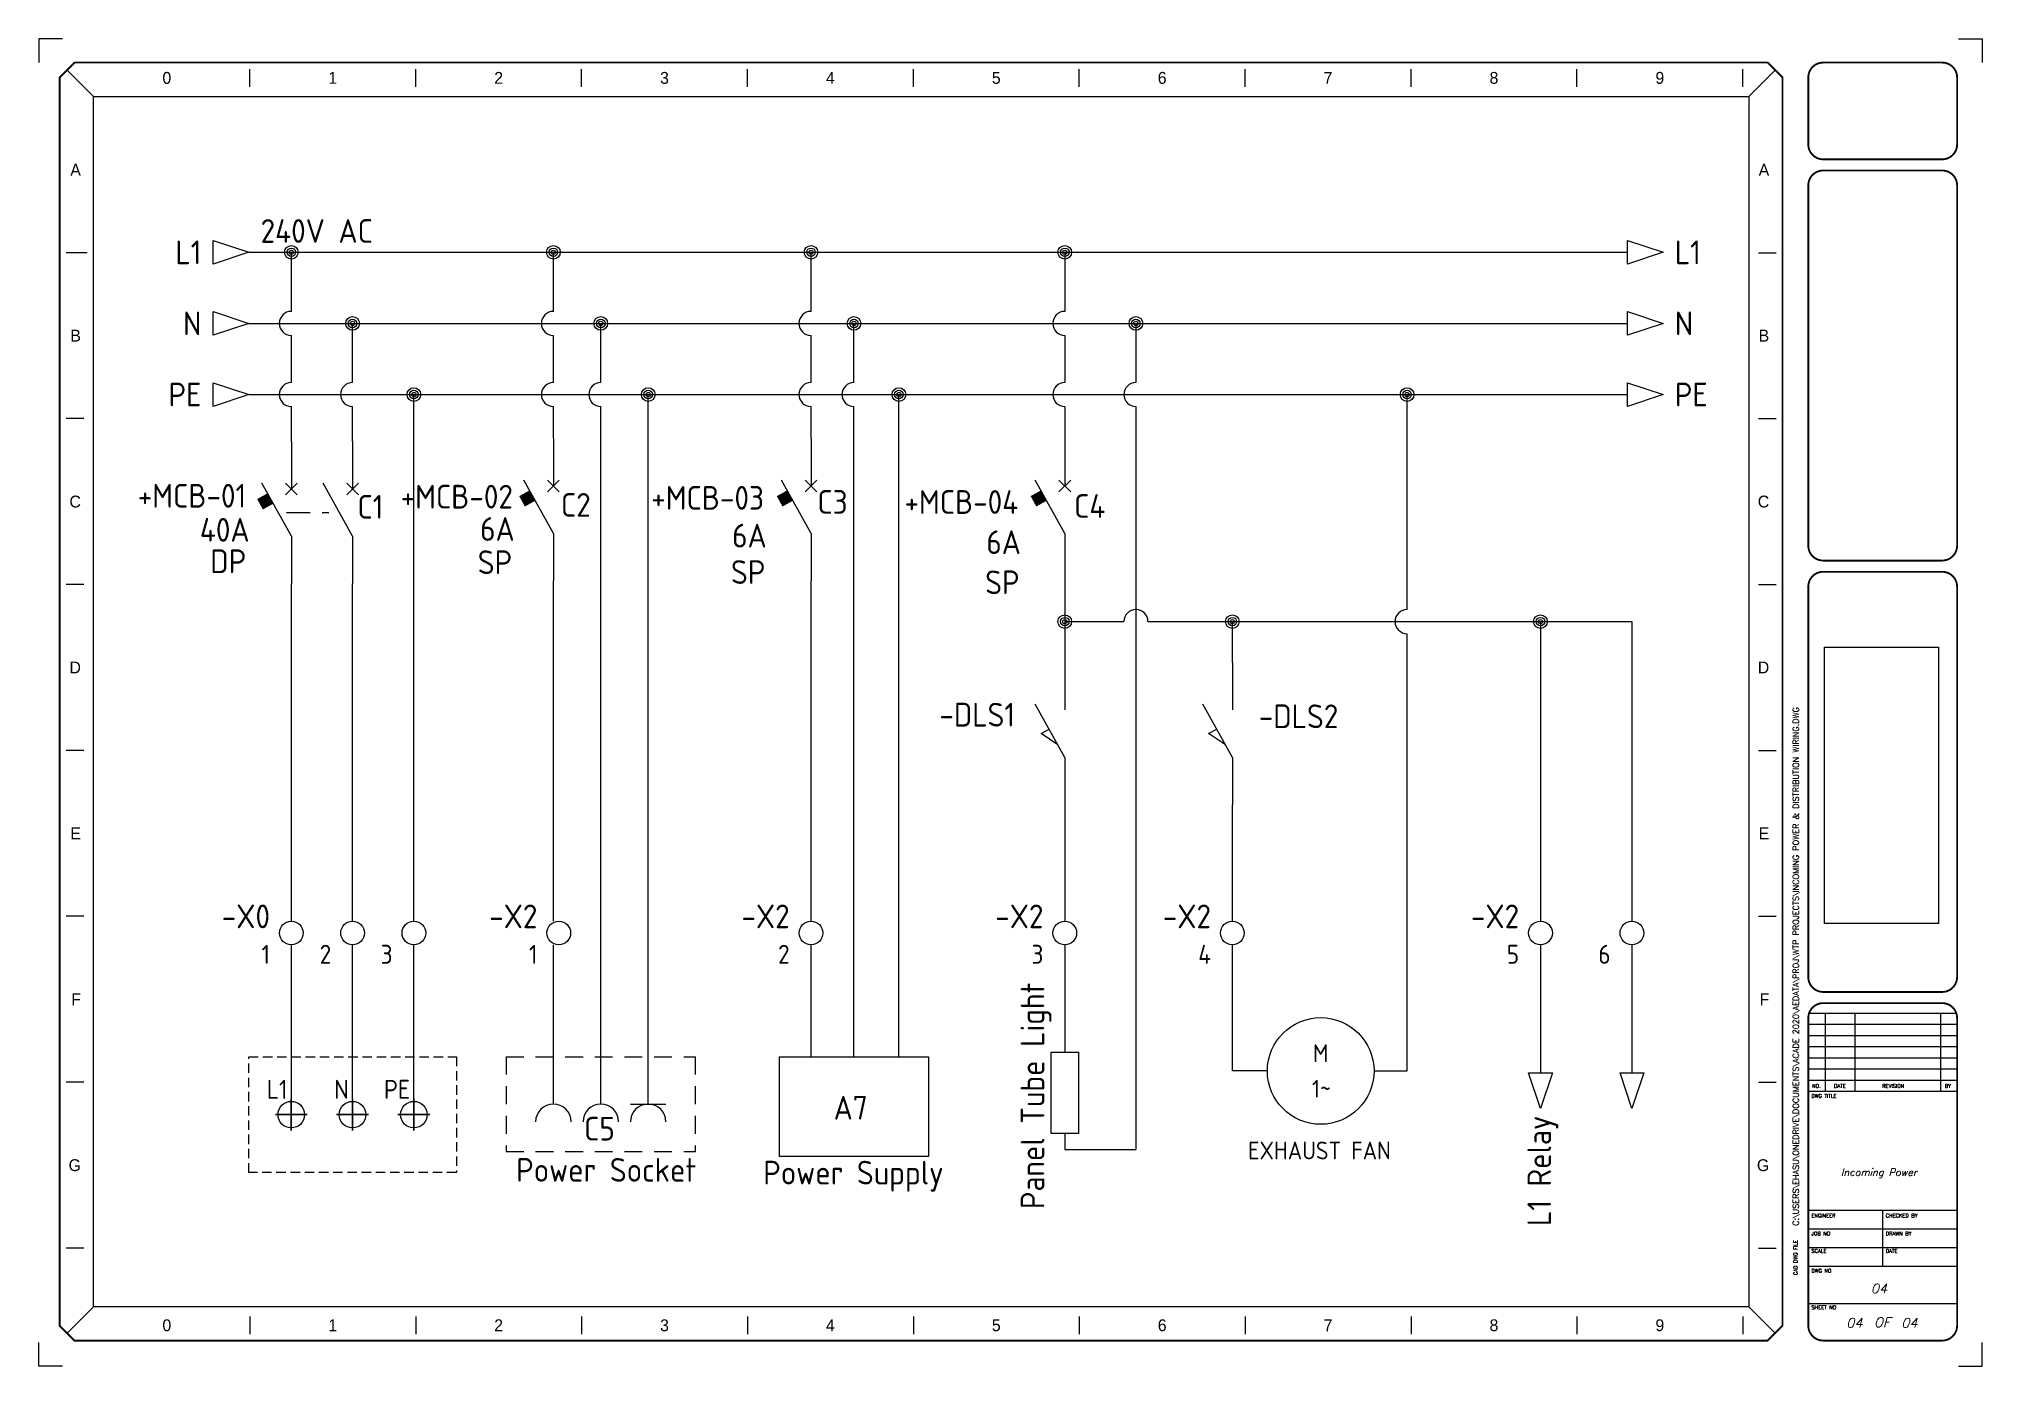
# Model space of a CAD drawing. Extents: x 5 to 415, y 5 to 285.
import ezdxf
from ezdxf.enums import TextEntityAlignment as Align

# ---------------------------------------------------------------- set-up
doc = ezdxf.new("R2010")
doc.units = 0
doc.header["$LTSCALE"] = 10
doc.linetypes.add('DASHED', pattern=[0.75, 0.5, -0.25])
doc.linetypes.add('NASCOSTA', pattern=[0.375, 0.25, -0.125])
for name, color, linetype in [('DESC', 7, 'Continuous'), ('LINK', 252, 'DASHED'), ('LOC', 4, 'Continuous'), ('MISC', 4, 'Continuous'), ('SYMS', 7, 'Continuous'), ('TAGS', 4, 'Continuous'), ('TERMS', 3, 'Continuous'), ('TITLE', 7, 'Continuous'), ('Title blocks', 7, 'Continuous'), ('WIREREF_DEST', 52, 'Continuous'), ('WIRES', 7, 'Continuous'), ('XREF', 7, 'Continuous')]:
    doc.layers.add(name, color=color, linetype=linetype)
doc.styles.add('ITALIC', font='ITALIC')
doc.styles.add('SIMPLEX', font='simplex')
doc.styles.add('WD', font='txt')
doc.styles.add('WD_IEC', font='ISOCP2.shx', dxfattribs={"width": 0.9, "height": 4})
picture_1 = doc.add_image_def('image1.png', size_in_pixel=(977, 404))

# ---------------------------------------------------------------- blocks, each defined once
blk = doc.blocks.new('TB for WTP Project')
for p, q in [((5.96, 273.43), (11.53, 267.86)), ((44.5, 269.89), (44.5, 273.64)), ((79.5, 269.89), (79.5, 273.64)), ((114.5, 269.89), (114.5, 273.64)), ((149.5, 269.89), (149.5, 273.64)), ((184.5, 269.89), (184.5, 273.64)), ((219.5, 269.89), (219.5, 273.64)), ((254.5, 269.89), (254.5, 273.64)), ((289.5, 269.89), (289.5, 273.64)), ((324.5, 269.89), (324.5, 273.64)), ((359.5, 269.89), (359.5, 273.64)), ((366.32, 273.43), (360.75, 267.86)), ((11.53, 267.86), (360.75, 267.86)), ((11.53, 12.53), (11.53, 267.86)), ((360.75, 267.86), (360.75, 12.53)), ((9.5, 234.89), (5.75, 234.89)), ((7.85, 234.89), (6.49, 234.89)), ((10.18, 234.89), (8.82, 234.89)), ((362.79, 234.89), (366.54, 234.89)), ((9.5, 199.89), (5.75, 199.89)), ((362.79, 199.89), (366.54, 199.89)), ((9.5, 164.89), (5.75, 164.89)), ((362.79, 164.89), (366.54, 164.89)), ((9.5, 129.89), (5.75, 129.89)), ((362.79, 129.89), (366.54, 129.89)), ((9.5, 94.89), (5.75, 94.89)), ((362.79, 94.89), (366.54, 94.89)), ((9.5, 59.89), (5.75, 59.89)), ((362.79, 59.89), (366.54, 59.89)), ((9.5, 24.89), (5.75, 24.89)), ((362.79, 24.89), (366.54, 24.89)), ((5.96, 6.96), (11.53, 12.53)), ((360.75, 12.53), (11.53, 12.53)), ((366.32, 6.96), (360.75, 12.53)), ((44.5, 10.5), (44.5, 6.75)), ((79.5, 10.5), (79.5, 6.75)), ((114.5, 10.5), (114.5, 6.75)), ((149.5, 10.5), (149.5, 6.75)), ((184.5, 10.5), (184.5, 6.75)), ((219.5, 10.5), (219.5, 6.75)), ((254.5, 10.5), (254.5, 6.75)), ((289.5, 10.5), (289.5, 6.75)), ((324.5, 10.5), (324.5, 6.75)), ((359.5, 10.5), (359.5, 6.75))]:
    blk.add_line(p, q)
at = {"layer": 'TITLE'}
for p, q in [((367.89, 271.86), (367.89, 254.33)), ((373.32, 74.49), (404.72, 74.49)), ((376.85, 74.49), (376.85, 58)), ((383.13, 74.49), (383.13, 58)), ((401.19, 74.49), (401.19, 58)), ((373.32, 72.13), (404.72, 72.13)), ((373.32, 69.78), (404.72, 69.78)), ((373.32, 67.42), (404.72, 67.42)), ((373.32, 65.06), (404.72, 65.06)), ((373.32, 62.71), (404.72, 62.71)), ((373.32, 60.35), (404.72, 60.35)), ((373.32, 58), (404.72, 58)), ((367.89, 8.53), (367.89, 32.81)), ((373.32, 32.87), (404.72, 32.87)), ((389.02, 21.1), (389.02, 32.87)), ((373.32, 28.95), (404.72, 28.95)), ((373.32, 25.02), (404.72, 25.02)), ((373.32, 21.1), (404.72, 21.1)), ((373.32, 13.24), (404.72, 13.24))]:
    blk.add_line(p, q, dxfattribs=at)
at = {"layer": 'TITLE', "const_width": 0.392}
blk.add_lwpolyline([(367.89, 8.53), (367.89, 271.86), (364.75, 275), (7.53, 275), (4.39, 271.86), (4.39, 8.53), (7.53, 5.39), (364.75, 5.39)], close=True, dxfattribs=at)
for points in [[(376.46, 275, 0.414214), (373.32, 271.86, 0.414214)], [(404.72, 271.86, 0.414214), (401.58, 275, 0.414214)], [(373.32, 257.73, 0.414214), (376.46, 254.59, 0.414214)], [(401.58, 254.59, 0.414214), (404.72, 257.73, 0.414214)], [(376.46, 252.23, 0.414214), (373.32, 249.09, 0.414214)], [(404.72, 249.09, 0.414214), (401.58, 252.23, 0.414214)], [(373.32, 173.08, 0.414214), (376.46, 169.94, 0.414214)], [(401.58, 169.94, 0.414214), (404.72, 173.08, 0.414214)], [(376.46, 167.58, 0.414214), (373.32, 164.44, 0.414214)], [(404.72, 164.44, 0.414214), (401.58, 167.58, 0.414214)], [(373.32, 82.08, 0.414214), (376.46, 78.94, 0.414214)], [(401.58, 78.94, 0.414214), (404.72, 82.08, 0.414214)], [(376.46, 76.58, 0.414214), (373.32, 73.44, 0.414214)], [(404.72, 73.44, 0.414214), (401.58, 76.58, 0.414214)], [(373.32, 8.53, 0.414214), (376.46, 5.39, 0.414214)], [(401.58, 5.39, 0.414214), (404.72, 8.53, 0.414214)]]:
    blk.add_lwpolyline(points, format="xyb", dxfattribs=at)
for points in [[(401.58, 275), (376.46, 275)], [(373.32, 271.86), (373.32, 257.73)], [(404.72, 271.86), (404.72, 257.73)], [(401.58, 254.59), (376.46, 254.59)], [(401.58, 252.23), (376.46, 252.23)], [(373.32, 249.09), (373.32, 173.08)], [(404.72, 249.09), (404.72, 173.08)], [(376.46, 169.94), (401.58, 169.94)], [(376.46, 167.58), (401.58, 167.58)], [(376.46, 78.94), (401.58, 78.94)], [(376.46, 76.58), (401.58, 76.58)], [(373.32, 73.44), (373.32, 8.53)], [(404.72, 73.44), (404.72, 8.53)], [(376.46, 5.39), (401.58, 5.39)]]:
    blk.add_lwpolyline(points, dxfattribs=at)
at = {"layer": 'TITLE', "color": 7, "const_width": 0.392}
for points in [[(373.32, 164.44), (373.32, 82.08)], [(404.72, 164.44), (404.72, 82.08)]]:
    blk.add_lwpolyline(points, dxfattribs=at)
at = {"layer": 'Title blocks'}
for points in [[(5, 280), (0, 280), (0, 275)], [(405, 280), (410, 280), (410, 275)], [(5, 0), (0, 0), (0, 5)], [(405, 0), (410, 0), (410, 5)]]:
    blk.add_lwpolyline(points, dxfattribs=at)
for s, p in [('0', (27, 270.52)), ('1', (62, 270.52)), ('2', (97, 270.52)), ('3', (132, 270.52)), ('4', (167, 270.52)), ('5', (202, 270.52)), ('6', (237, 270.52)), ('7', (272, 270.52)), ('8', (307, 270.52)), ('9', (342, 270.52)), ('0', (27, 7.37)), ('1', (62, 7.37)), ('2', (97, 7.37)), ('3', (132, 7.37)), ('4', (167, 7.37)), ('5', (202, 7.37)), ('6', (237, 7.37)), ('7', (272, 7.37)), ('8', (307, 7.37)), ('9', (342, 7.37))]:
    blk.add_text(s, height=2.5).set_placement(p, align=Align.CENTER)
for s, p in [('A', (8.87, 252.39)), ('A', (365.08, 252.39)), ('B', (8.87, 217.39)), ('B', (365.08, 217.39)), ('C', (8.87, 182.39)), ('C', (365.08, 182.39)), ('D', (8.87, 147.39)), ('D', (365.08, 147.39)), ('E', (8.87, 112.39)), ('E', (365.08, 112.39)), ('F', (8.87, 77.39)), ('F', (365.08, 77.39)), ('G', (8.87, 42.39)), ('G', (365.08, 42.39))]:
    blk.add_text(s, height=2.5).set_placement(p, align=Align.MIDDLE_RIGHT)
at = {"layer": 'TITLE', "color": 1, "style": 'SIMPLEX'}
for s, p in [('DWG TITLE', (373.97, 56.62)), ('ENGINEER', (373.97, 31.37)), ('CHECKED BY', (389.67, 31.37)), ('JOB NO', (373.97, 27.57)), ('SCALE', (373.97, 23.91)), ('DRAWN BY', (389.67, 27.57)), ('DATE', (389.67, 23.91)), ('DWG NO', (373.97, 19.72)), ('SHEET NO', (373.97, 12))]:
    blk.add_text(s, height=0.785, dxfattribs=at).set_placement(p)
at = {"layer": 'TITLE', "color": 1}
for s, height, style, p in [('NO.', 0.785, 'SIMPLEX', (375.02, 59.11)), ('DATE', 0.785, 'SIMPLEX', (379.99, 59.11)), ('REVISION', 0.785, 'SIMPLEX', (391.24, 59.11)), ('BY', 0.785, 'SIMPLEX', (402.76, 59.11)), ('OF', 2, 'ITALIC', (388.89, 9.25))]:
    blk.add_text(s, height=height, dxfattribs=dict(at, style=style)).set_placement(p, align=Align.MIDDLE)
at = {"layer": 'TITLE', "color": 1, "style": 'SIMPLEX'}
blk.add_text('CAD DWG FILE', height=0.7852, rotation=90, dxfattribs=at).set_placement((371.02, 19.2))
at = {"layer": 'TITLE', "color": 1, "style": 'ITALIC'}
for tag, height, p in [('TITLE#1', 1.5, (388.23, 47.79)), ('TITLE#2', 1.5, (388.23, 45.25)), ('TITLE#3', 1.5, (388.23, 42.71)), ('TITLE#4', 1.5, (388.23, 40.16)), ('DWG#', 2, (388.23, 15.38))]:
    blk.add_attdef(tag, text='', height=height, dxfattribs=at).set_placement(p, align=Align.CENTER)
at = {"layer": 'TITLE', "color": 1, "style": 'SIMPLEX'}
blk.add_attdef('CAD#', (371.32, 29.6), '', height=1.25, rotation=90, dxfattribs=at)
at = {"layer": 'TITLE', "color": 1}
for tag, p, height, style in [('ENGINEER', (376.68, 29.6), 1.25, 'ITALIC'), ('CHKDBY', (391.6, 29.6), 1.25, 'ITALIC'), ('JOB#', (379.53, 25.65), 1.25, 'SIMPLEX'), ('DRAWNBY', (392.48, 25.65), 1.25, 'ITALIC'), ('SCALE', (378.14, 21.88), 1.25, 'SIMPLEX'), ('DATE', (391.4, 21.88), 1.25, 'SIMPLEX'), ('SHTS', (392.95, 8.15), 2, 'ITALIC')]:
    blk.add_attdef(tag, p, '', height=height, dxfattribs=dict(at, style=style))
at = {"layer": 'TITLE', "color": 1, "style": 'ITALIC'}
blk.add_attdef('SH#', text='', height=2, dxfattribs=at).set_placement((384.77, 8.15), align=Align.RIGHT)
at = {"layer": 'TITLE', "color": 7, "flags": 9}
blk.add_attdef('WD_TB', (376.46, 5.39), '', height=1.57, dxfattribs=at)
image = blk.add_image(picture_1, insert=(400.81, 93.41), size_in_units=(58.25, 24.09), rotation=90)
image.dxf.flags = 15
blk = doc.blocks.new('HA1D3')
blk.add_lwpolyline([(0, 0), (-3.75, -1.25), (-3.75, 1.25)], close=True)
at = {"style": 'WD_IEC', "flags": 1}
blk.add_attdef('SIGCODE', text='', height=1, dxfattribs=at).set_placement((-2.5, 1.8), align=Align.RIGHT)
at = {"style": 'WD_IEC'}
for tag, p, height, flags in [('WIRENO', (1.25, 1), 2.5, 8), ('X1TERM01', (0, 0), 0.32, 1)]:
    blk.add_attdef(tag, p, '', height=height, dxfattribs=dict(at, flags=flags))
blk.add_attdef('XREF', text='', height=2.5, dxfattribs=at).set_placement((-5, 0), align=Align.MIDDLE_RIGHT)
blk.add_attdef('DESC1', text='', height=2.5, dxfattribs=at).set_placement((1.25, -1), align=Align.TOP_LEFT)
blk = doc.blocks.new('*U24')
blk.add_line((0, 4.2), (0, -4.2))
blk = doc.blocks.new('*U23')
blk.add_line((0, 4.2), (0, -4.2))
blk = doc.blocks.new('*U22')
blk.add_line((0, 4.2), (0, -4.2))
blk = doc.blocks.new('HPW1PS for Power Distribution')
for p, q in [((11.23, -15.25), (11.23, -11.07)), ((27.38, -15.25), (27.38, -11.07)), ((43.56, -15.25), (43.56, -11.07))]:
    blk.add_line(p, q)
at = {"linetype": 'NASCOSTA'}
blk.add_lwpolyline([(0, 0), (54.77, 0), (54.77, -30.51), (0, -30.51)], close=True, dxfattribs=at)
for centre in [(11.23, -15.25), (27.38, -15.25), (43.56, -15.25)]:
    blk.add_circle(centre, 3.5)
at = {"color": 0, "linetype": 'ByBlock', "lineweight": -2, "transparency": 16777216, "xscale": -1}
for p, rotation in [((11.22, -15.25), 270), ((11.24, -15.25), 90), ((11.23, -15.24), 180)]:
    blk.add_blockref('*U24', p, dxfattribs=dict(at, rotation=rotation))
blk.add_blockref('*U24', (11.23, -15.26), dxfattribs=at)
at = {"color": 0, "linetype": 'ByBlock', "lineweight": -2, "transparency": 16777216}
for name, p, rotation in [('*U22', (27.37, -15.25), 270), ('*U22', (27.39, -15.25), 90), ('*U22', (27.38, -15.24), 180), ('*U23', (43.55, -15.25), 270), ('*U23', (43.57, -15.25), 90), ('*U23', (43.56, -15.24), 180)]:
    blk.add_blockref(name, p, dxfattribs=dict(at, rotation=rotation))
for name, p in [('*U22', (27.38, -15.26)), ('*U23', (43.56, -15.26))]:
    blk.add_blockref(name, p, dxfattribs=at)
at = {"style": 'WD_IEC', "width": 0.8}
for tag, p in [('TERM01', (10.23, -11.07)), ('TERM02', (26.38, -11.07)), ('TERM03', (42.56, -11.07))]:
    blk.add_attdef(tag, text='', height=2, rotation=90, dxfattribs=at).set_placement(p, align=Align.RIGHT)
at = {"style": 'WD_IEC', "flags": 1}
for tag, p in [('X2TERM01', (11.23, -11.07)), ('X2TERM02', (27.38, -11.07)), ('X2TERM03', (43.56, -11.07))]:
    blk.add_attdef(tag, p, '', height=0.08, dxfattribs=at)
at = {"style": 'WD'}
blk.add_attdef('TAG1', text='', height=0.125, dxfattribs=at).set_placement((27.38, -21.35), align=Align.CENTER)
at = {"style": 'WD', "width": 0.7}
for tag, p in [('DESC1', (27.38, -21.68)), ('INST', (27.38, -21.01)), ('LOC', (27.38, -21.18))]:
    blk.add_attdef(tag, text='', height=0.125, dxfattribs=at).set_placement(p, align=Align.CENTER)
at = {"style": 'WD', "width": 0.7, "flags": 8}
for tag, p in [('MFG', (27.38, -22.15)), ('CAT', (27.38, -22.32))]:
    blk.add_attdef(tag, text='', height=0.125, dxfattribs=at).set_placement(p, align=Align.CENTER)
blk = doc.blocks.new('WDDOT')
for radius in [0.72, 0.449, 0.223]:
    blk.add_circle((0, 0), radius)
blk = doc.blocks.new('VCN1RSGL')
at = {"linetype": 'Continuous'}
for p, q in [((0, -2.5), (0, 0)), ((5, -2.5), (5, 0)), ((10, -2.5), (10, 0))]:
    blk.add_line(p, q, dxfattribs=at)
for p, q in [((-5, -2.5), (-3.125, -2.5)), ((-5, -2.5), (-5, -4.375)), ((-1.875, -2.5), (0, -2.5)), ((0, -7.5), (0, -2.5)), ((1.25, -2.5), (3.125, -2.5)), ((4.375, -2.5), (6.25, -2.5)), ((5, -7.5), (5, -2.5)), ((7.5, -2.5), (9.375, -2.5)), ((10, -7.5), (10, -2.5)), ((10.625, -2.5), (12.5, -2.5)), ((13.75, -2.5), (15, -2.5)), ((15, -4.375), (15, -2.5)), ((-5, -5.625), (-5, -7.5)), ((15, -7.5), (15, -5.625)), ((8.125, -7.5), (11.875, -7.5)), ((-5, -8.75), (-5, -10.625)), ((15, -10.625), (15, -8.75)), ((-5, -11.875), (-5, -12.5)), ((15, -12.5), (15, -11.875)), ((-5, -12.5), (-3.125, -12.5)), ((-1.875, -12.5), (0, -12.5)), ((1.25, -12.5), (3.125, -12.5)), ((4.375, -12.5), (6.25, -12.5)), ((7.5, -12.5), (9.375, -12.5)), ((10.625, -12.5), (12.5, -12.5)), ((13.75, -12.5), (15, -12.5))]:
    blk.add_line(p, q)
for centre in [(0, -9.375), (5, -9.375), (10, -9.375)]:
    blk.add_arc(centre, 1.875, 0, 180)
at = {"style": 'WD_IEC'}
for tag, p in [('INST', (-5.25, 10)), ('LOC', (-5.25, 6.5)), ('RATING1', (-5.25, 3)), ('TAG1', (-5.25, -0.5))]:
    blk.add_attdef(tag, text='', height=2.5, dxfattribs=at).set_placement(p, align=Align.RIGHT)
at = {"style": 'WD_IEC', "flags": 1}
for tag, p, height in [('X2TERM01', (0, 0), 0.32), ('X2TERM02', (5, 0), 0.32), ('X2TERM03', (10, 0), 0.32), ('ASSYCODE', (16, -14), 1), ('FAMILY', (16, -15.5), 1), ('CATDESC', (16, -17), 1)]:
    blk.add_attdef(tag, p, '', height=height, dxfattribs=at)
at = {"style": 'WD_IEC'}
for tag, p in [('TERM01', (-1, 0)), ('TERM02', (4, 0)), ('TERM03', (9, 0))]:
    blk.add_attdef(tag, text='', height=2, rotation=90, dxfattribs=at).set_placement(p, align=Align.RIGHT)
at = {"style": 'WD_IEC', "flags": 9}
for tag, p in [('MFG', (-6, -4)), ('CAT', (-6, -6.5))]:
    blk.add_attdef(tag, text='', height=1.5, dxfattribs=at).set_placement(p, align=Align.RIGHT)
at = {"lineweight": 15, "style": 'WD_IEC'}
blk.add_attdef('XREF', text='', height=2.5, dxfattribs=at).set_placement((-6, -11.5), align=Align.RIGHT)
at = {"style": 'WD_IEC'}
for tag, p in [('DESC1', (5, -16.25)), ('DESC2', (5, -19.75)), ('DESC3', (5, -23.25))]:
    blk.add_attdef(tag, text='', height=2.5, dxfattribs=at).set_placement(p, align=Align.MIDDLE)
blk = doc.blocks.new('HPW1A7 Power Supply')
blk.add_lwpolyline([(0, 0), (31.38, 0), (31.38, -21.08), (0, -21.08)], close=True)
at = {"style": 'WD_IEC', "flags": 1}
for tag, p in [('X2TERM01', (6.62, 0)), ('X2TERM02', (15.69, 0)), ('X2TERM03', (25.16, 0))]:
    blk.add_attdef(tag, p, '', height=0.08, dxfattribs=at)
at = {"style": 'WD_IEC', "width": 0.8}
for tag, p in [('TERM01', (5.62, 0)), ('TERM02', (14.69, 0)), ('TERM03', (24.16, 0))]:
    blk.add_attdef(tag, text='', height=2, rotation=90, dxfattribs=at).set_placement(p, align=Align.RIGHT)
at = {"style": 'WD', "width": 0.7}
blk.add_attdef('LOC', text='', height=0.125, dxfattribs=at).set_placement((15.69, -10.54), align=Align.CENTER)
at = {"style": 'WD'}
blk.add_attdef('TAG1', text='', height=0.125, dxfattribs=at).set_placement((15.57, -21.96), align=Align.CENTER)
blk = doc.blocks.new('HLT1Panel Tube Light')
blk.add_lwpolyline([(0, 0), (5.71, 0), (5.71, -17.12), (0, -17.12)], close=True)
at = {"style": 'WD_IEC', "flags": 1}
for tag, p in [('X2TERM01', (2.86, 0)), ('X8TERM02', (2.86, -17.12))]:
    blk.add_attdef(tag, p, '', height=0.08, dxfattribs=at)
at = {"style": 'WD_IEC', "width": 0.8}
blk.add_attdef('TERM01', text='', height=2, rotation=90, dxfattribs=at).set_placement((1.86, 0), align=Align.RIGHT)
at = {"style": 'WD_IEC'}
blk.add_attdef('TAG1', text='', height=2.5, rotation=90, dxfattribs=at).set_placement((-1.47, -4.67), align=Align.RIGHT)
at = {"style": 'WD_IEC', "width": 0.8}
blk.add_attdef('TERM02', (1.86, -17.12), '', height=2, rotation=90, dxfattribs=at)
blk = doc.blocks.new('VT0002')
blk.add_circle((0, 0), 1.25)
at = {"style": 'WD_IEC', "flags": 1}
for tag, p, height in [('ASSYCODE', (2.75, 10.75), 1), ('CATDESC', (2.75, 9.25), 1), ('MFG', (2.75, 7.25), 1.5), ('CAT', (2.75, 4.75), 1.5), ('X2PIN01', (0, 2.25), 0.25), ('X2TERMDESC01', (0, 1.75), 0.4), ('X4PIN01', (-1.25, 1), 0.25), ('X4TERM01', (-1.25, 0), 0.25), ('X4TERMDESC01', (-1.25, 0.5), 0.4), ('STRIPSEQ', (0, 0), 0.025), ('X2TERM01', (0, 1.25), 0.25), ('X8PIN01', (0, -0.25), 0.25), ('X1PIN01', (1.25, 1), 0.25), ('X1TERM01', (1.25, 0), 0.25), ('X1TERMDESC01', (1.25, 0.5), 0.4), ('LINKTERM', (0, -0.04), 0.025), ('X8TERM01', (0, -1.25), 0.25), ('X8TERMDESC01', (0, -0.75), 0.4)]:
    blk.add_attdef(tag, p, '', height=height, dxfattribs=at)
at = {"style": 'WD_IEC'}
for tag, p in [('INST', (-2.25, 6.5)), ('LOC', (-2.25, 3.5)), ('DESC1', (-2.25, -6.25)), ('DESC2', (-2.25, -9.25)), ('DESC3', (-2.25, -12.25))]:
    blk.add_attdef(tag, text='', height=2.5, dxfattribs=at).set_placement(p, align=Align.RIGHT)
at = {"style": 'WD_IEC', "flags": 8}
for tag, height, p in [('TAGSTRIP', 2.5, (-2.25, 0.5)), ('TERM01', 2, (-2.25, -3.25))]:
    blk.add_attdef(tag, text='', height=height, dxfattribs=at).set_placement(p, align=Align.RIGHT)
blk = doc.blocks.new('VCB1')
for p, q in [((0, 7.5), (0, 2.5)), ((0, -2.5), (-3.12, 3.12)), ((0.62, 1.88), (-0.62, 3.12)), ((-0.62, 1.88), (0.62, 3.12)), ((0, -2.5), (0, -7.5))]:
    blk.add_line(p, q)
blk.add_solid([(-2.52, 2.03), (-3.61, 1.43), (-1.91, 0.94), (-3.01, 0.33)])
at = {"style": 'WD_IEC'}
for tag, p in [('INST', (-8, 5.25)), ('LOC', (-8, 1.75)), ('TAG1', (-8, -1.75)), ('RATING1', (-8, -6.35)), ('DESC1', (-8, -14.35)), ('DESC2', (-8, -17.85)), ('DESC3', (-8, -21.35))]:
    blk.add_attdef(tag, text='', height=2.5, dxfattribs=at).set_placement(p, align=Align.RIGHT)
blk.add_attdef('TERM01', text='', height=2, rotation=90, dxfattribs=at).set_placement((-1, 7.5), align=Align.RIGHT)
at = {"style": 'WD_IEC', "flags": 1}
for tag, p, height in [('X2TERM01', (0, 7.5), 0.32), ('MFG', (2.75, 6.5), 1.5), ('CAT', (2.75, 4), 1.5), ('X4LINK', (-2, 0), 0.32), ('X1LINK', (-0.5, 0), 0.32), ('X8TERM02', (0, -7.5), 0.32), ('ASSYCODE', (1, -9), 1), ('FAMILY', (1, -10.5), 1), ('CATDESC', (1, -12), 1), ('CONTACT', (1, -13.5), 1)]:
    blk.add_attdef(tag, p, '', height=height, dxfattribs=at)
at = {"style": 'WD_IEC'}
blk.add_attdef('TERM02', (-1, -7.5), '', height=2, rotation=90, dxfattribs=at)
at = {"lineweight": 15, "style": 'WD_IEC'}
blk.add_attdef('XREF', text='', height=2.5, dxfattribs=at).set_placement((-8, -10.35), align=Align.RIGHT)
blk = doc.blocks.new('VCB2')
for p, q in [((0, 7.5), (0, 2.5)), ((0, -2.5), (-3.12, 3.12)), ((0.62, 1.88), (-0.62, 3.12)), ((-0.62, 1.88), (0.62, 3.12)), ((0, -2.5), (0, -7.5))]:
    blk.add_line(p, q)
at = {"style": 'WD_IEC'}
blk.add_attdef('TERM01', text='', height=2, rotation=90, dxfattribs=at).set_placement((-1, 7.5), align=Align.RIGHT)
at = {"style": 'WD_IEC', "flags": 1}
for tag, p, height in [('X2TERM01', (0, 7.5), 0.32), ('X4LINK', (-2.5, 0), 0.32), ('X1LINK', (-0.5, 0), 0.32), ('X8TERM02', (0, -7.5), 0.32), ('FAMILY', (1, -10.5), 1), ('CONTACT', (1, -13.5), 1)]:
    blk.add_attdef(tag, p, '', height=height, dxfattribs=at)
at = {"style": 'WD_IEC'}
for tag, p in [('INST', (-8, 2.65)), ('LOC', (-8, -0.35)), ('TAG2', (-8, -3.35)), ('DESC1', (-8, -13.35)), ('DESC2', (-8, -16.35)), ('DESC3', (-8, -19.35))]:
    blk.add_attdef(tag, text='', height=2.5, dxfattribs=at).set_placement(p, align=Align.RIGHT)
blk.add_attdef('TERM02', (-1, -7.5), '', height=2, rotation=90, dxfattribs=at)
at = {"style": 'WD_IEC', "flags": 1}
blk.add_attdef('RATING1', text='', height=2.5, dxfattribs=at).set_placement((-8, -6.35), align=Align.RIGHT)
at = {"lineweight": 15, "style": 'WD_IEC'}
blk.add_attdef('XREF', text='', height=2.5, dxfattribs=at).set_placement((-8, -10.35), align=Align.RIGHT)
blk = doc.blocks.new('VLS11')
for p, q in [((0, 7.5), (0, 2.5)), ((0, -2.5), (-3.12, 3.12)), ((-2.5, 0), (-1.65, 0.47)), ((-0.74, -1.18), (-2.5, 0)), ((0, -2.5), (0, -7.5))]:
    blk.add_line(p, q)
at = {"style": 'WD_IEC'}
for tag, p in [('INST', (-5.25, 6.75)), ('LOC', (-5.25, 3.75)), ('TAG1', (-5.25, 0.75)), ('XREF', (-5.25, -3.75)), ('DESC1', (-5.25, -6.75)), ('DESC2', (-5.25, -9.75)), ('DESC3', (-5.25, -12.75))]:
    blk.add_attdef(tag, text='', height=2.5, dxfattribs=at).set_placement(p, align=Align.RIGHT)
blk.add_attdef('TERM01', text='', height=2, rotation=90, dxfattribs=at).set_placement((-1, 7.5), align=Align.RIGHT)
at = {"style": 'WD_IEC', "flags": 1}
for tag, p, height in [('X2TERM01', (0, 7.5), 0.32), ('MFG', (2.75, 6.5), 1.5), ('CAT', (2.75, 4), 1.5), ('X4LINK', (-3.42, 0), 0.32), ('X1LINK', (0, 0), 0.32), ('CONTACT', (1, -2.5), 1), ('ASSYCODE', (1, -4), 1), ('COMMON', (2.25, -3.75), 1), ('FAMILY', (1, -5.5), 1), ('CATDESC', (1, -7), 1), ('X8TERM02', (0, -7.5), 0.32)]:
    blk.add_attdef(tag, p, '', height=height, dxfattribs=at)
at = {"style": 'WD_IEC'}
blk.add_attdef('TERM02', (-1, -7.5), '', height=2, rotation=90, dxfattribs=at)
at = {"lineweight": 15, "style": 'WD_IEC'}
blk.add_attdef('WDTAGALT', text='', height=2.5, dxfattribs=at).set_placement((-5.25, -15.75), align=Align.RIGHT)
blk = doc.blocks.new('HMO12')
blk.add_circle((0, 0), 7.5)
at = {"style": 'WD_IEC'}
for tag, p in [('INST', (-1.72, 18.46)), ('LOC', (-1.72, 14.96)), ('TAG1', (-1.72, 11.46)), ('DESC1', (-10, -12.5)), ('DESC2', (-10, -16)), ('DESC3', (-10, -19.5)), ('RATING1', (-10, -23)), ('RATING2', (-10, -26.5)), ('RATING3', (-10, -30))]:
    blk.add_attdef(tag, text='', height=2.5, dxfattribs=at).set_placement(p, align=Align.RIGHT)
for tag, p, height, flags in [('MFG', (9.92, 12.12), 1.5, 9), ('CAT', (9.92, 9.62), 1.5, 9), ('X2LINK', (0, 7.5), 0.32, 1), ('TERM02', (7.66, 1), 2, 8), ('X4TERM01', (-7.5, 0), 0.32, 1), ('X1TERM02', (7.5, 0), 0.32, 1), ('ASSYCODE', (13.5, -4), 1, 1), ('FAMILY', (13.5, -5.5), 1, 1), ('X8LINK', (0, -7.5), 0.32, 1), ('X0TERM03', (0, -7.5), 0.32, 1), ('CATDESC', (13.5, -7), 1, 1)]:
    blk.add_attdef(tag, p, '', height=height, dxfattribs=dict(at, flags=flags))
at = {"style": 'WD_IEC', "flags": 8}
blk.add_attdef('TERM01', text='', height=2, dxfattribs=at).set_placement((-8.07, 0.96), align=Align.RIGHT)
at = {"style": 'WD_IEC'}
for tag, p in [('M', (0, 1.25)), ('1~', (0.1, -3.75))]:
    blk.add_attdef(tag, text='', height=2.5, dxfattribs=at).set_placement(p, align=Align.CENTER)
at = {"lineweight": 15, "style": 'WD_IEC'}
for tag, p in [('XREF', (-10, -8.75)), ('WDTAGALT', (-10, -33.75))]:
    blk.add_attdef(tag, text='', height=2.5, dxfattribs=at).set_placement(p, align=Align.RIGHT)
at = {"linetype": 'Continuous', "style": 'WD_IEC'}
blk.add_attdef('TERM03', (1.25, -10), '', height=2, dxfattribs=at)
blk = doc.blocks.new('HA1S4')
blk.add_lwpolyline([(0, -3.75), (-1.25, 0), (1.25, 0)], close=True)
at = {"style": 'WD_IEC', "flags": 8}
blk.add_attdef('WIRENO', (-1, 1.25), '', height=2.5, rotation=90, dxfattribs=at)
at = {"style": 'WD_IEC'}
blk.add_attdef('DESC1', text='', height=2.5, rotation=90, dxfattribs=at).set_placement((1, 1.25), align=Align.TOP_LEFT)
at = {"style": 'WD_IEC', "flags": 1}
blk.add_attdef('X2TERM01', (0, 0), '', height=0.32, dxfattribs=at)
blk.add_attdef('SIGCODE', text='', height=1, dxfattribs=at).set_placement((-2.5, -3.2), align=Align.RIGHT)
at = {"style": 'WD_IEC'}
blk.add_attdef('XREF', text='', height=2.5, rotation=90, dxfattribs=at).set_placement((0, -5), align=Align.MIDDLE_RIGHT)
blk = doc.blocks.new('HA1S1')
blk.add_lwpolyline([(0, 1.25), (3.75, 0), (0, -1.25)], close=True)
at = {"style": 'WD_IEC'}
for tag, height, flags, p in [('WIRENO', 2.5, 8, (-1.25, 1)), ('SIGCODE', 1, 1, (5, 1.8))]:
    blk.add_attdef(tag, text='', height=height, dxfattribs=dict(at, flags=flags)).set_placement(p, align=Align.RIGHT)
at = {"style": 'WD_IEC', "flags": 1}
blk.add_attdef('X4TERM01', (0, 0), '', height=0.32, dxfattribs=at)
at = {"style": 'WD_IEC'}
blk.add_attdef('XREF', text='', height=2.5, dxfattribs=at).set_placement((5, 0), align=Align.MIDDLE_LEFT)
blk.add_attdef('DESC1', text='', height=2.5, dxfattribs=at).set_placement((-1.25, -1), align=Align.TOP_RIGHT)

msp = doc.modelspace()

# ---------------------------------------------------------------- linework, layer by layer
at = {"layer": 'LINK'}
msp.add_lwpolyline([(57.27, 185.06), (66.19, 185.06)], dxfattribs=at)
at = {"layer": 'WIRES'}
for p, q in [((49.28, 239.97), (340.17, 239.97)), ((58.27, 227.51), (58.27, 239.97)), ((113.56, 227.51), (113.56, 239.97)), ((167.91, 227.51), (167.91, 239.97)), ((221.46, 239.97), (221.46, 227.51)), ((49.28, 224.97), (340.17, 224.97)), ((58.27, 212.51), (58.27, 222.43)), ((71.19, 212.51), (71.19, 224.97)), ((113.56, 212.51), (113.56, 222.43)), ((123.56, 212.51), (123.56, 224.97)), ((167.91, 212.51), (167.91, 222.43)), ((176.98, 212.51), (176.98, 224.97)), ((221.46, 222.43), (221.46, 212.51)), ((236.46, 224.97), (236.46, 212.51)), ((49.28, 209.97), (340.17, 209.97)), ((84.13, 98.88), (84.13, 209.97)), ((133.56, 75.28), (133.56, 209.97)), ((186.45, 70.28), (186.45, 209.97)), ((293.67, 164.6), (293.67, 209.97)), ((58.27, 200.06), (58.27, 207.43)), ((71.19, 200.06), (71.19, 207.43)), ((113.56, 200.68), (113.56, 207.43)), ((123.56, 75.28), (123.56, 207.43)), ((167.91, 200.68), (167.91, 207.43)), ((176.98, 70.28), (176.98, 207.43)), ((221.46, 207.43), (221.46, 200.68)), ((236.46, 207.43), (236.46, 50.69)), ((58.27, 98.88), (58.27, 170.06)), ((71.19, 98.88), (71.19, 170.06)), ((113.56, 98.88), (113.56, 170.68)), ((167.91, 98.88), (167.91, 170.68)), ((221.46, 170.68), (221.46, 153.43)), ((221.46, 162.06), (233.92, 162.06)), ((239, 162.06), (341.11, 162.06)), ((256.81, 153.43), (256.81, 162.06)), ((321.82, 162.06), (321.82, 98.88)), ((341.11, 162.06), (341.11, 98.88)), ((293.67, 67.27), (293.67, 159.52)), ((221.46, 123.43), (221.46, 98.88)), ((256.81, 98.88), (256.81, 123.43)), ((58.27, 61.39), (58.27, 93.88)), ((71.19, 61.39), (71.19, 93.88)), ((84.13, 61.39), (84.13, 93.88)), ((113.56, 75.28), (113.56, 93.88)), ((167.91, 70.28), (167.91, 93.88)), ((221.46, 93.88), (221.46, 71.22)), ((256.81, 67.27), (256.81, 93.88)), ((321.82, 93.88), (321.82, 66.86)), ((341.11, 93.88), (341.11, 66.86)), ((264.2, 67.27), (256.81, 67.27)), ((286.7, 67.27), (293.67, 67.27)), ((221.46, 54.1), (221.46, 50.69)), ((221.46, 50.69), (236.46, 50.69))]:
    msp.add_line(p, q, dxfattribs=at)
for centre, start, end in [((58.27, 224.97), 90, 270), ((113.56, 224.97), 90, 270), ((167.91, 224.97), 90, 270), ((221.46, 224.97), 90, 270), ((58.27, 209.97), 90, 270), ((71.19, 209.97), 90, 270), ((113.56, 209.97), 90, 270), ((123.56, 209.97), 90, 270), ((167.91, 209.97), 90, 270), ((176.98, 209.97), 90, 270), ((221.46, 209.97), 90, 270), ((236.46, 209.97), 90, 270), ((236.46, 162.06), 0, 180), ((293.67, 162.06), 90, 270)]:
    msp.add_arc(centre, 2.54, start, end, dxfattribs=at)

# ---------------------------------------------------------------- block references
ref = msp.add_blockref('TB for WTP Project', (5, 5))
ref.add_attrib('SHTS', '04', (397.95, 13.15), dxfattribs={"layer": 'TITLE', "color": 1, "height": 2, "style": 'ITALIC'})
ref.add_attrib('DWG#', '04', dxfattribs={"layer": 'TITLE', "color": 1, "height": 2, "style": 'ITALIC'}).set_placement((393.23, 20.38), align=Align.CENTER)
ref.add_attrib('TITLE#4', 'Incoming Power', dxfattribs={"layer": 'TITLE', "color": 1, "height": 1.5, "style": 'ITALIC'}).set_placement((393.23, 45.16), align=Align.CENTER)
ref.add_attrib('SH#', '04', dxfattribs={"layer": 'TITLE', "color": 1, "height": 2, "style": 'ITALIC'}).set_placement((389.77, 13.15), align=Align.RIGHT)
ref.add_attrib('CAD#', 'C:\\USERS\\EHASU\\ONEDRIVE\\DOCUMENTS\\ACADE 2020\\AEDATA\\PROJ\\WTP PROJECTS\\INCOMING POWER & DISTRIBUTION WIRING.DWG', (376.32, 34.6), dxfattribs={"layer": 'TITLE', "color": 1, "height": 1.25, "rotation": 90, "style": 'SIMPLEX'})
at = {"layer": 'SYMS'}
ref = msp.add_blockref('HA1D3', (49.28, 239.97), dxfattribs=dict(at, xscale=2, yscale=2, zscale=2))
ref.add_attrib('WIRENO', '240V AC', (51.78, 241.97), dxfattribs={"layer": 'WIREREF_DEST', "height": 5, "style": 'WD_IEC', "flags": 8})
ref.add_attrib('XREF', 'L1', dxfattribs={"layer": 'XREF', "height": 5, "style": 'WD_IEC'}).set_placement((39.28, 239.97), align=Align.MIDDLE_RIGHT)
ref = msp.add_blockref('HA1S1', (340.17, 239.97), dxfattribs=dict(at, xscale=2, yscale=2, zscale=2))
ref.add_attrib('XREF', 'L1', dxfattribs={"layer": 'XREF', "height": 5, "style": 'WD_IEC'}).set_placement((350.17, 239.97), align=Align.MIDDLE_LEFT)
at = {"layer": 'SYMS', "xscale": 2, "yscale": 2, "zscale": 2}
for name, p in [('WDDOT', (58.27, 239.97)), ('WDDOT', (113.56, 239.97)), ('WDDOT', (167.91, 239.97)), ('WDDOT', (221.46, 239.97)), ('WDDOT', (71.19, 224.97)), ('WDDOT', (123.56, 224.97)), ('WDDOT', (176.98, 224.97)), ('WDDOT', (236.46, 224.97)), ('WDDOT', (84.13, 209.97)), ('WDDOT', (133.56, 209.97)), ('WDDOT', (186.45, 209.97)), ('WDDOT', (293.67, 209.97)), ('VCB2', (71.19, 185.06)), ('WDDOT', (221.46, 162.06)), ('WDDOT', (256.81, 162.06)), ('WDDOT', (321.82, 162.06)), ('HA1S4', (341.11, 66.86))]:
    msp.add_blockref(name, p, dxfattribs=at)
at = {"layer": 'SYMS'}
ref = msp.add_blockref('HA1D3', (49.28, 224.97), dxfattribs=dict(at, xscale=2, yscale=2, zscale=2))
ref.add_attrib('XREF', 'N', dxfattribs={"layer": 'XREF', "height": 5, "style": 'WD_IEC'}).set_placement((39.28, 224.97), align=Align.MIDDLE_RIGHT)
ref = msp.add_blockref('HA1S1', (340.17, 224.97), dxfattribs=dict(at, xscale=2, yscale=2, zscale=2))
ref.add_attrib('XREF', 'N', dxfattribs={"layer": 'XREF', "height": 5, "style": 'WD_IEC'}).set_placement((350.17, 224.97), align=Align.MIDDLE_LEFT)
ref = msp.add_blockref('HA1D3', (49.28, 209.97), dxfattribs=dict(at, xscale=2, yscale=2, zscale=2))
ref.add_attrib('XREF', 'PE', dxfattribs={"layer": 'XREF', "height": 5, "style": 'WD_IEC'}).set_placement((39.28, 209.97), align=Align.MIDDLE_RIGHT)
ref = msp.add_blockref('HA1S1', (340.17, 209.97), dxfattribs=dict(at, xscale=2, yscale=2, zscale=2))
ref.add_attrib('XREF', 'PE', dxfattribs={"layer": 'XREF', "height": 5, "style": 'WD_IEC'}).set_placement((350.17, 209.97), align=Align.MIDDLE_LEFT)
ref = msp.add_blockref('VCB1', (58.27, 185.06), dxfattribs=dict(at, xscale=2, yscale=2, zscale=2))
ref.add_attrib('TAG1', '+MCB-01', dxfattribs={"layer": 'TAGS', "height": 5, "style": 'WD_IEC'}).set_placement((48.74, 186.11), align=Align.RIGHT)
ref.add_attrib('INST', 'C1', dxfattribs={"layer": 'LOC', "height": 5, "style": 'WD_IEC'}).set_placement((77.68, 183.78), align=Align.RIGHT)
ref.add_attrib('RATING1', '40A', dxfattribs={"layer": 'MISC', "height": 5, "style": 'WD_IEC'}).set_placement((49.46, 178.93), align=Align.RIGHT)
ref.add_attrib('DESC1', 'DP', dxfattribs={"layer": 'DESC', "height": 5, "style": 'WD_IEC'}).set_placement((48.74, 172.29), align=Align.RIGHT)
ref = msp.add_blockref('VCB1', (113.56, 185.68), dxfattribs=dict(at, xscale=2, yscale=2, zscale=2))
ref.add_attrib('TAG1', '+MCB-02', dxfattribs={"layer": 'TAGS', "height": 5, "style": 'WD_IEC'}).set_placement((105.03, 185.92), align=Align.RIGHT)
ref.add_attrib('INST', 'C2', dxfattribs={"layer": 'LOC', "height": 5, "style": 'WD_IEC'}).set_placement((121.44, 184.19), align=Align.RIGHT)
ref.add_attrib('RATING1', '6A', dxfattribs={"layer": 'MISC', "height": 5, "style": 'WD_IEC'}).set_placement((105.39, 179.1), align=Align.RIGHT)
ref.add_attrib('DESC1', 'SP', dxfattribs={"layer": 'DESC', "height": 5, "style": 'WD_IEC'}).set_placement((104.85, 172.09), align=Align.RIGHT)
ref = msp.add_blockref('VCB1', (167.91, 185.68), dxfattribs=dict(at, xscale=2, yscale=2, zscale=2))
ref.add_attrib('TAG1', '+MCB-03', dxfattribs={"layer": 'TAGS', "height": 5, "style": 'WD_IEC'}).set_placement((157.99, 185.67), align=Align.RIGHT)
ref.add_attrib('INST', 'C3', dxfattribs={"layer": 'LOC', "height": 5, "style": 'WD_IEC'}).set_placement((175.64, 184.81), align=Align.RIGHT)
ref.add_attrib('RATING1', '6A', dxfattribs={"layer": 'MISC', "height": 5, "style": 'WD_IEC'}).set_placement((158.56, 177.7), align=Align.RIGHT)
ref.add_attrib('DESC1', 'SP', dxfattribs={"layer": 'DESC', "height": 5, "style": 'WD_IEC'}).set_placement((158.28, 170.02), align=Align.RIGHT)
ref = msp.add_blockref('VCB1', (221.46, 185.68), dxfattribs=dict(at, xscale=2, yscale=2, zscale=2))
ref.add_attrib('TAG1', '+MCB-04', dxfattribs={"layer": 'TAGS', "height": 5, "style": 'WD_IEC'}).set_placement((211.63, 184.8), align=Align.RIGHT)
ref.add_attrib('INST', 'C4', dxfattribs={"layer": 'LOC', "height": 5, "style": 'WD_IEC'}).set_placement((230.01, 183.95), align=Align.RIGHT)
ref.add_attrib('RATING1', '6A', dxfattribs={"layer": 'MISC', "height": 5, "style": 'WD_IEC'}).set_placement((212.2, 176.32), align=Align.RIGHT)
ref.add_attrib('DESC1', 'SP', dxfattribs={"layer": 'DESC', "height": 5, "style": 'WD_IEC'}).set_placement((211.91, 167.85), align=Align.RIGHT)
ref = msp.add_blockref('VLS11', (221.46, 138.43), dxfattribs=dict(at, xscale=2, yscale=2, zscale=2))
ref.add_attrib('TAG1', '-DLS1', dxfattribs={"layer": 'TAGS', "height": 5, "style": 'WD_IEC'}).set_placement((210.96, 139.93), align=Align.RIGHT)
ref = msp.add_blockref('VLS11', (256.81, 138.43), dxfattribs=dict(at, xscale=2, yscale=2, zscale=2))
ref.add_attrib('TAG1', '-DLS2', dxfattribs={"layer": 'TAGS', "height": 5, "style": 'WD_IEC'}).set_placement((279.17, 139.59), align=Align.RIGHT)
ref = msp.add_blockref('VT0002', (58.27, 96.38), dxfattribs=dict(at, xscale=2, yscale=2, zscale=2))
ref.add_attrib('TERM01', '1', dxfattribs={"layer": 'TERMS', "height": 4, "style": 'WD_IEC', "flags": 8}).set_placement((53.77, 89.88), align=Align.RIGHT)
ref.add_attrib('TAGSTRIP', '-X0', dxfattribs={"layer": 'TAGS', "height": 5, "style": 'WD_IEC', "flags": 8}).set_placement((53.77, 97.38), align=Align.RIGHT)
ref = msp.add_blockref('VT0002', (71.19, 96.38), dxfattribs=dict(at, xscale=2, yscale=2, zscale=2))
ref.add_attrib('TERM01', '2', dxfattribs={"layer": 'TERMS', "height": 4, "style": 'WD_IEC', "flags": 8}).set_placement((66.69, 89.88), align=Align.RIGHT)
ref = msp.add_blockref('VT0002', (84.13, 96.38), dxfattribs=dict(at, xscale=2, yscale=2, zscale=2))
ref.add_attrib('TERM01', '3', dxfattribs={"layer": 'TERMS', "height": 4, "style": 'WD_IEC', "flags": 8}).set_placement((79.63, 89.88), align=Align.RIGHT)
ref = msp.add_blockref('VT0002', (114.69, 96.38), dxfattribs=dict(at, xscale=2, yscale=2, zscale=2))
ref.add_attrib('TERM01', '1', dxfattribs={"layer": 'TERMS', "height": 4, "style": 'WD_IEC', "flags": 8}).set_placement((110.19, 89.88), align=Align.RIGHT)
ref.add_attrib('TAGSTRIP', '-X2', dxfattribs={"layer": 'TAGS', "height": 5, "style": 'WD_IEC', "flags": 8}).set_placement((110.19, 97.38), align=Align.RIGHT)
ref = msp.add_blockref('VT0002', (167.91, 96.38), dxfattribs=dict(at, xscale=2, yscale=2, zscale=2))
ref.add_attrib('TERM01', '2', dxfattribs={"layer": 'TERMS', "height": 4, "style": 'WD_IEC', "flags": 8}).set_placement((163.41, 89.88), align=Align.RIGHT)
ref.add_attrib('TAGSTRIP', '-X2', dxfattribs={"layer": 'TAGS', "height": 5, "style": 'WD_IEC', "flags": 8}).set_placement((163.41, 97.38), align=Align.RIGHT)
ref = msp.add_blockref('VT0002', (221.46, 96.38), dxfattribs=dict(at, xscale=2, yscale=2, zscale=2))
ref.add_attrib('TERM01', '3', dxfattribs={"layer": 'TERMS', "height": 4, "style": 'WD_IEC', "flags": 8}).set_placement((216.96, 89.88), align=Align.RIGHT)
ref.add_attrib('TAGSTRIP', '-X2', dxfattribs={"layer": 'TAGS', "height": 5, "style": 'WD_IEC', "flags": 8}).set_placement((216.96, 97.38), align=Align.RIGHT)
ref = msp.add_blockref('VT0002', (256.81, 96.38), dxfattribs=dict(at, xscale=2, yscale=2, zscale=2))
ref.add_attrib('TERM01', '4', dxfattribs={"layer": 'TERMS', "height": 4, "style": 'WD_IEC', "flags": 8}).set_placement((252.31, 89.88), align=Align.RIGHT)
ref.add_attrib('TAGSTRIP', '-X2', dxfattribs={"layer": 'TAGS', "height": 5, "style": 'WD_IEC', "flags": 8}).set_placement((252.31, 97.38), align=Align.RIGHT)
ref = msp.add_blockref('VT0002', (321.82, 96.38), dxfattribs=dict(at, xscale=2, yscale=2, zscale=2))
ref.add_attrib('TERM01', '5', dxfattribs={"layer": 'TERMS', "height": 4, "style": 'WD_IEC', "flags": 8}).set_placement((317.32, 89.88), align=Align.RIGHT)
ref.add_attrib('TAGSTRIP', '-X2', dxfattribs={"layer": 'TAGS', "height": 5, "style": 'WD_IEC', "flags": 8}).set_placement((317.32, 97.38), align=Align.RIGHT)
ref = msp.add_blockref('VT0002', (341.11, 96.38), dxfattribs=dict(at, xscale=2, yscale=2, zscale=2))
ref.add_attrib('TERM01', '6', dxfattribs={"layer": 'TERMS', "height": 4, "style": 'WD_IEC', "flags": 8}).set_placement((336.61, 89.88), align=Align.RIGHT)
ref = msp.add_blockref('HLT1Panel Tube Light', (218.61, 71.22), dxfattribs=at)
ref.add_attrib('TAG1', 'Panel Tube Light', dxfattribs={"layer": 'TAGS', "height": 5, "rotation": 90, "style": 'WD_IEC'}).set_placement((217.14, 85.91), align=Align.RIGHT)
ref = msp.add_blockref('HMO12', (275.45, 67.27), dxfattribs=dict(at, xscale=1.5, yscale=1.5, zscale=1.5))
ref.add_attrib('M', 'M', dxfattribs={"layer": 'MISC', "height": 3.75, "style": 'WD_IEC'}).set_placement((275.45, 69.14), align=Align.CENTER)
ref.add_attrib('1~', '1~', dxfattribs={"layer": 'MISC', "height": 3.75, "style": 'WD_IEC'}).set_placement((275.61, 61.64), align=Align.CENTER)
ref.add_attrib('DESC1', 'EXHAUST FAN', dxfattribs={"layer": 'DESC', "height": 3.75, "style": 'WD_IEC'}).set_placement((290.24, 48.61), align=Align.RIGHT)
ref = msp.add_blockref('VCN1RSGL', (113.56, 75.28), dxfattribs=dict(at, xscale=2, yscale=2, zscale=2))
ref.add_attrib('LOC', 'C5', dxfattribs={"layer": 'LOC', "height": 5, "style": 'WD_IEC'}).set_placement((126.53, 52.59), align=Align.RIGHT)
ref.add_attrib('TAG1', 'Power Socket', dxfattribs={"layer": 'TAGS', "height": 5, "style": 'WD_IEC'}).set_placement((143.7, 43.9), align=Align.RIGHT)
ref = msp.add_blockref('HPW1PS for Power Distribution', (49.28, 70.25), dxfattribs=dict(at, xscale=0.8, yscale=0.8, zscale=0.8))
ref.add_attrib('TERM01', 'L1', dxfattribs={"layer": 'TERMS', "height": 4, "style": 'WD_IEC'}).set_placement((57.47, 61.39), align=Align.RIGHT)
ref.add_attrib('TERM02', 'N', dxfattribs={"layer": 'TERMS', "height": 4, "style": 'WD_IEC'}).set_placement((70.39, 61.39), align=Align.RIGHT)
ref.add_attrib('TERM03', 'PE', dxfattribs={"layer": 'TERMS', "height": 4, "style": 'WD_IEC'}).set_placement((83.33, 61.39), align=Align.RIGHT)
ref = msp.add_blockref('HPW1A7 Power Supply', (161.29, 70.28), dxfattribs=at)
ref.add_attrib('LOC', 'A7', dxfattribs={"layer": 'LOC', "height": 5, "style": 'WD_IEC'}).set_placement((176.28, 62.02), align=Align.TOP_CENTER)
ref.add_attrib('TAG1', 'Power Supply', dxfattribs={"layer": 'TAGS', "height": 5, "style": 'WD_IEC'}).set_placement((176.86, 48.32), align=Align.TOP_CENTER)
ref = msp.add_blockref('HA1S4', (321.82, 66.86), dxfattribs=dict(at, xscale=2, yscale=2, zscale=2))
ref.add_attrib('DESC1', 'L1 Relay', dxfattribs={"layer": 'DESC', "height": 5, "rotation": 90, "style": 'WD_IEC'}).set_placement((319.06, 34.56), align=Align.TOP_LEFT)

doc.saveas('drawing.dxf')
